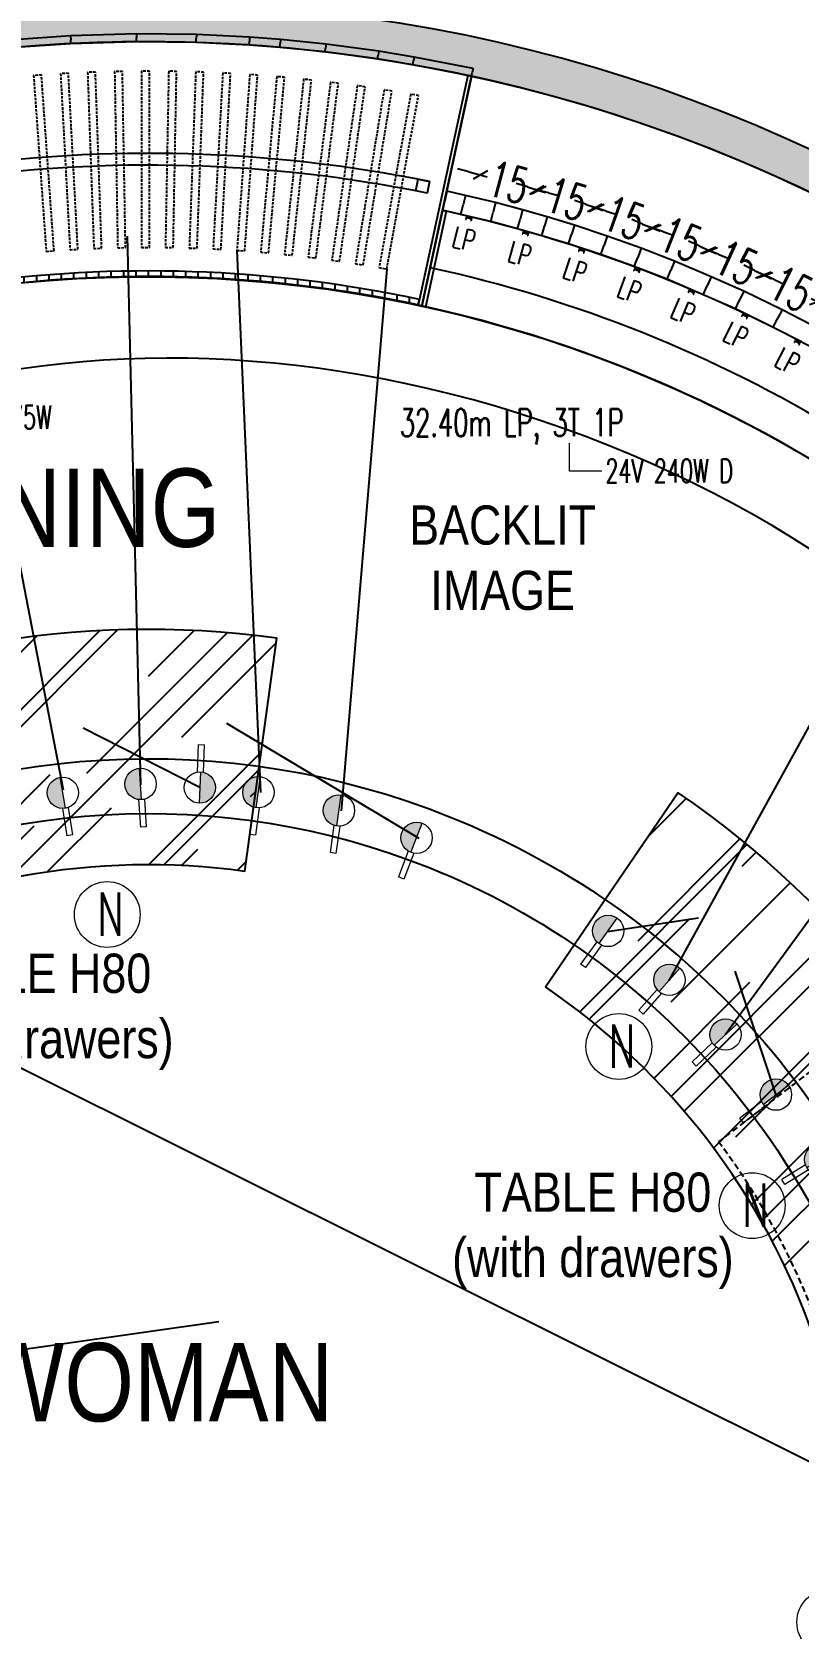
# Model space of a CAD drawing. Header units: millimetres. Extents: x 1734 to 22014, y 983 to 3953.
# Drawn here: x 3898.7 to 4094.3, y 2557.2 to 2964.6 of the extents above; entities that cross this region are included whole.
import ezdxf

# ---------------------------------------------------------------- set-up
doc = ezdxf.new("R2010")
doc.units = ezdxf.units.MM
for name, pattern in [('DASH', [0.35, 0.25, -0.1]), ('HIDDEN1', [0.375, 0.25, -0.125]), ('HIDDEN2', [4.7624999999999975, 3.174999999999998, -1.587499999999999]), ('PUNTO2', [0.125, 0, -0.125])]:
    doc.linetypes.add(name, pattern=pattern)
for name, color, linetype in [('FLOO_areas', 6, 'Continuous'), ('LAY_furn freestanding', 1, 'Continuous'), ('LAY_furn prod', 8, 'Continuous'), ('LAY_furn wall', 1, 'Continuous'), ('LAY_new wall', 6, 'Continuous'), ('LAY_new wall hatch', 8, 'Continuous'), ('LAY_text', 3, 'Continuous'), ('LD_beam', 240, 'Continuous'), ('LD_light integrated', 240, 'Continuous'), ('LD_pointing', 30, 'Continuous'), ('LD_quote', 242, 'Continuous'), ('MATERIALS_blackglass', 10, 'Continuous'), ('MATERIALS_transparent glass', 133, 'Continuous'), ('Materials_xorel', 52, 'Continuous'), ('SURVEY_proiections', 8, 'Continuous'), ('SURVEY_window', 2, 'Continuous')]:
    doc.layers.add(name, color=color, linetype=linetype)
doc.layers.add('LD_light', color=240, linetype='Continuous', lineweight=5)
doc.styles.add('Detail 1-50', font='Arial Narrow.ttf', dxfattribs={"height": 0.125})
doc.styles.add('SIMPLEX', font='SIMPLEX.SHX', dxfattribs={"width": 0.65})
doc.dimstyles.new('Illuminazione 1_100', dxfattribs={"dimtxt": 9, "dimasz": 3, "dimexe": 0.05, "dimexo": 0.05, "dimgap": 1.5, "dimtad": 0, "dimdec": 0, "dimlfac": -1, "dimzin": 0, "dimdsep": 46, "dimtxsty": 'SIMPLEX', "dimblk": 'LINEET2S', "dimcen": 0, "dimdle": 0.1000000014901161, "dimse1": 1, "dimse2": 1, "dimclrd": 7, "dimclrt": 256, "dimadec": 0, "dimazin": 0, "dimtfac": 1, "dimtdec": 0, "dimtix": 1, "dimtmove": 2, "dimatfit": 3, "dimldrblk": 'OBLIQUE', "dimfxl": 1, "dimtolj": 1, "dimarcsym": 0})
pattern_1 = [(45, (2030.919326100524, 1353.377865495483), (21.55261469056598, 57.47363917484257), [380.9999999999999, -50.79999999999998, 127, -25.39999999999999]), (45, (2045.826551261496, 1386.245602898596), (-41.84799352418225, 5.926969039905645), [76.19999999999997, -8.381999999999996, 152.3999999999999, -19.04999999999999]), (45, (2024.633146815777, 1377.624557022371), (81.36112045688657, 105.4282068613519), [203.1999999999999, -35.55999999999999, 101.6, -25.39999999999999])]

# ---------------------------------------------------------------- blocks, each defined once
blk = doc.blocks.new('purefasciostrettoplan')
at = {"layer": 'LD_light'}
blk.add_hatch(color=256, dxfattribs=at).paths.add_polyline_path([(-4.300000000000005, -3.20375193e-08, 1), (4.300000000000005, 0)])
for p, q in [((4.300000000000181, 0), (-4.300000001001535, -3.20375193e-08)), ((4.22373778999281, 0.8062499999999772), (11.80825933678989, 0.8062499999999772)), ((11.80825933678989, 0.8062499999999772), (11.80825933779124, -0.806250000000091)), ((4.223737790994163, -0.806250000000091), (11.80825933779124, -0.806250000000091))]:
    blk.add_line(p, q, dxfattribs=at)
blk.add_circle((0, 0), 4.300000000000005, dxfattribs=at)
blk = doc.blocks.new('profiloosrampiccolo')
at = {"layer": 'LD_light'}
h = blk.add_hatch(dxfattribs=at)
h.set_pattern_fill('ANSI31', color=256, scale=0.5)
h.set_pattern_definition([(44.99999999999999, (-1923.995744020829, 106.1497225456842), (-0.0441941738241592, 0.0441941738241592), [])])
h.paths.add_polyline_path([(0, 0), (0.5925979668190849, 4.55e-14, 0.1989123673789017), (0.6103706473744819, 0.0073616853257853), (0.7276383146740927, 0.1246293526263053, 0.1989123673792254), (0.7349999999998545, 0.1424020331817245), (0.7350000000005821, 0.254478991904125, -1), (0.7350000000005821, 0.3617740026435968), (0.7350000000005821, 0.6703429432443956, -0.5421816543484325), (0.6859385106272016, 0.7456935611296558), (0.7350000000005821, 0.7456935611296559), (0.7349999999998545, 0.9448656341187416, 0.4142135623730951), (0.7098656341186143, 0.9699999999999818), (0.6718405588053729, 0.9699999999999818, 0.2912215094322104), (0.6490709630569343, 0.9555090291459925), (0.5519183992644854, 0.7476688993891683, 0.3493220778893687), (0.5592028567348053, 0.7172278570078614), (0.5865308586226511, 0.6958526965889512, -0.2307235470771246), (0.5961800862252858, 0.6760550492351739), (0.5961800862260134, 0.2877438317141241), (0, 0.2877438317141241), (-0.5961800862260134, 0.2877438317141241), (-0.5961800862252858, 0.6760550492351741, -0.2307235470834281), (-0.5865308586221772, 0.6958526965893219), (-0.5592028567349709, 0.717227857007732, 0.3493220778928458), (-0.5519183992645285, 0.7476688993892601), (-0.6490709630569009, 0.9555090291459206, 0.2912215094327416), (-0.6718405588053431, 0.9699999999999818), (-0.7098656341185843, 0.9699999999999818, 0.4142135623734445), (-0.7349999999998545, 0.9448656341187416), (-0.7350000000005821, 0.7456935611296559), (-0.6859385106272016, 0.7456935611296558, -0.5421816543484335), (-0.7350000000005821, 0.6703429432443955), (-0.7350000000005821, 0.3617740026435968, -1), (-0.7350000000005821, 0.254478991904125), (-0.7349999999998545, 0.1424020331817245, 0.1989123673804138), (-0.7276383146740113, 0.1246293526262241), (-0.6103706473745213, 0.0073616853258246, 0.1989123673794779), (-0.5925979668190849, 4.55e-14)])
for p, q in [((-0.7350000000005821, 0.7456935611296558), (-0.7350000000005821, 0.9448656341187416)), ((-0.6859385106272385, 0.7456935611296558), (-0.7350000000005821, 0.7456935611296558)), ((-0.7350000000005821, 0.3617740026436422), (-0.7350000000005821, 0.67034294324435)), ((-0.7350000000005821, 0.1424020331817246), (-0.7350000000005821, 0.2544789919040795)), ((-0.7276383146745502, 0.1246293526262434), (-0.6103706473732018, 0.0073616853255771)), ((-0.6718405588053429, 0.9700000000000272), (-0.7098656341186143, 0.9700000000000272)), ((-0.5519183992637409, 0.7476688993892822), (-0.6490709630579659, 0.9555090291460147)), ((-0.5961800862260134, 0.6760550492351739), (-0.5961800862260134, 0.2877438317141241)), ((-0.5961800862260134, 0.2877438317141241), (0, 0.2877438317141241)), ((-0.5925979668190849, 0), (0, 0)), ((-0.5592028567334637, 0.7172278570078561), (-0.5865308586216998, 0.6958526965893271)), ((0.5961800862260134, 0.2877438317141241), (0, 0.2877438317141241)), ((0.5925979668190849, 0), (0, 0)), ((0.5519183992637409, 0.7476688993892822), (0.6490709630579659, 0.9555090291460147)), ((0.5592028567334637, 0.7172278570078561), (0.5865308586216998, 0.6958526965893271)), ((0.5961800862260134, 0.6760550492351739), (0.5961800862260134, 0.2877438317141241)), ((0.7276383146745502, 0.1246293526262434), (0.6103706473732018, 0.0073616853255771)), ((0.6718405588053429, 0.9700000000000272), (0.7098656341186143, 0.9700000000000272)), ((0.6859385106272385, 0.7456935611296558), (0.7350000000005821, 0.7456935611296558)), ((0.7350000000005821, 0.7456935611296558), (0.7350000000005821, 0.9448656341187416)), ((0.7350000000005821, 0.3617740026436422), (0.7350000000005821, 0.67034294324435)), ((0.7350000000005821, 0.1424020331817246), (0.7350000000005821, 0.2544789919040795))]:
    blk.add_line(p, q, dxfattribs=at)
for centre, radius, start, end in [((-0.7098656341186143, 0.9448656341187416), 0.0251343658812402, 90, 180), ((-0.7350000000005821, 0.7239904486141313), 0.0536475053697359, 270, 23.86294750605249), ((-0.7350000000005821, 0.3081264972738609), 0.0536475053697359, 270, 90), ((-0.7098656341186143, 0.1424020331817246), 0.0251343658812402, 180, 224.999999999825), ((-0.6718405588053429, 0.9448656341187416), 0.0251343658812402, 25.05321637059048, 90), ((-0.5925979668190849, 0.0251343658812857), 0.0251343658812402, 224.999999999825, 270), ((-0.5710457203440455, 0.6760550492351739), 0.0251343658812402, 128.0314734828404, 180), ((-0.5746879950129369, 0.7370255043620091), 0.0251343658812402, 308.0314734828404, 25.05321637059048), ((0.5746879950129369, 0.7370255043620091), 0.0251343658812402, 154.9467836294095, 231.9685265171596), ((0.5710457203440455, 0.6760550492351739), 0.0251343658812402, 0, 51.96852651715962), ((0.5925979668190849, 0.0251343658812857), 0.0251343658812402, 270, 315.000000000175), ((0.6718405588053429, 0.9448656341187416), 0.0251343658812402, 90, 154.9467836294095), ((0.7350000000005821, 0.7239904486141313), 0.0536475053697359, 156.1370524939475, 270), ((0.7350000000005821, 0.3081264972738609), 0.0536475053697359, 90, 270), ((0.7098656341186143, 0.9448656341187416), 0.0251343658812402, 0, 90), ((0.7098656341186143, 0.1424020331817246), 0.0251343658812402, 315.000000000175, 0)]:
    blk.add_arc(centre, radius, start, end, dxfattribs=at)
blk = doc.blocks.new('protect')
at = {"layer": 'LD_light'}
h = blk.add_hatch(dxfattribs=at)
h.set_pattern_fill('DOTS', color=256, scale=0.5, angle=180)
h.set_pattern_definition([(180, (80.78146630086466, 146.1678624712047), (-0.015625, -0.03125), [0, -0.03125])])
h.paths.add_polyline_path([(-0.2199999999994162, 0.3539813057937522, 0.4142135623730951), (-0.2660186942057265, 0.4000000000000626), (-0.2999999999994268, 0.4000000000000626), (-0.2999999999994165, -0.4000000000001763), (-0.2660186942057265, -0.4000000000001763, 0.4142135623730951), (-0.2199999999994162, -0.3539813057938659)])
h = blk.add_hatch(color=256, dxfattribs=at)
h.dxf.hatch_style = 1
h.paths.add_polyline_path([(-0.2199999999994162, -0.1500000000000341), (-0.2799999999994327, -0.1500000000000341), (-0.2799999999994327, 0.1499999999999204), (-0.2199999999994162, 0.1499999999999204)])
for p, q in [((-0.1199999999996919, 0.4000000000000909), (-0.0999999999996959, 0.4000000000000909)), ((-0.1199999999997061, 0.4000000000000626), (-0.1199999999997061, -0.4000000000001763)), ((-0.0999999999996959, 0.4000000000000626), (-0.0999999999996959, -0.4000000000001763)), ((-0.1199999999996919, -0.4000000000001763), (-0.0999999999996959, -0.4000000000001763))]:
    blk.add_line(p, q, dxfattribs=at)
for points in [[(-5.684e-13, -0.5500000000002104), (-0.2999999999994145, -0.5500000000001819), (-0.2999999999994287, 0.5500000000001819), (5.684e-13, 0.5500000000001819)], [(-0.2199999999994162, -0.1500000000000341), (-0.2799999999994327, -0.1500000000000341), (-0.2799999999994327, 0.1499999999999204), (-0.2199999999994162, 0.1499999999999204)]]:
    blk.add_lwpolyline(points, close=True, dxfattribs=at)
blk.add_lwpolyline([(-0.2999999999994145, -0.4000000000001763), (-0.2660186942057265, -0.4000000000001763, 0.4142135623730951), (-0.2199999999994162, -0.3539813057938659), (-0.2199999999994162, 0.3539813057937522, 0.4142135623730951), (-0.2660186942057265, 0.4000000000000626), (-0.2999999999994287, 0.4000000000000626)], format="xyb", dxfattribs=at)
blk = doc.blocks.new('lp')
at = {"layer": 'LD_beam', "rotation": 89.99999999999999}
blk.add_blockref('protect', (0, -0.2956727774962928), dxfattribs=at)
at = {"layer": 'LD_quote', "rotation": 180}
blk.add_blockref('profiloosrampiccolo', (0, 0), dxfattribs=at)
at = {"layer": 'LD_light', "linetype": 'Continuous', "lineweight": 0, "insert": (-2.9813236e-09, -5.933225535762175), "char_height": 5.393841396174768, "attachment_point": 5, "style": 'SIMPLEX'}
blk.add_mtext_dynamic_manual_height_columns('LP', width=264.7306553617527, gutter_width=1, heights=[0], dxfattribs=at)
blk = doc.blocks.new('*U280')
at = {"layer": 'LD_light', "rotation": 359.0489019691702}
blk.add_blockref('lp', (5.999964984050216, -0.05183778711079179), dxfattribs=at)
blk = doc.blocks.new('*U281')
at = {"layer": 'LD_beam', "color": 0, "linetype": 'ByBlock', "lineweight": -2, "transparency": 16777216}
for p, rotation in [((24020.19190272727, -9961.164812246005), 242.4324188819416), ((24012.97615682779, -9974.313984586563), 240.0551029128592), ((24005.22119248948, -9987.15253007424), 237.6777869437768), ((23996.94035862983, -9999.658349228399), 235.3004709746942), ((23988.14790936569, -10011.80991530299), 232.9231550056117), ((23978.85897947713, -10023.58631134138), 230.5458390365289), ((23969.08955835534, -10034.9672661815), 228.168523067446), ((23958.85646247952, -10045.93318934938), 225.7912070983635)]:
    blk.add_blockref('*U280', p, dxfattribs=dict(at, rotation=rotation))
blk = doc.blocks.new('LINEET2S')
blk.add_line((-1, 0), (0, 0))
at = {"color": 5}
blk.add_line((0.5, 0.5), (-0.5, -0.5), dxfattribs=at)
blk = doc.blocks.new('*D385')
at = {"layer": 'DEFPOINTS', "color": 0, "transparency": 16777216}
for p in [(4027.672303882026, 2924.273606315427), (4010.384768557822, 2917.470587210722), (4024.89387065866, 2913.669122477897)]:
    blk.add_point(p, dxfattribs=at)
at = {"layer": 'LD_beam', "color": 7, "lineweight": -2, "transparency": 16777216}
for p, q in [((4010.261156784915, 2928.835422834995), (4007.359111788641, 2929.595774621738)), ((4013.163201781188, 2928.075071048253), (4014.924596231518, 2927.61357599246)), ((4027.672303882026, 2924.273606315427), (4025.910909431696, 2924.73510137122)), ((4030.5743488783, 2923.513254528684), (4033.476393874574, 2922.752902741941))]:
    blk.add_line(p, q, dxfattribs=at)
at = {"layer": 'LD_beam', "color": 7, "lineweight": -2, "transparency": 16777216, "xscale": 3, "yscale": 3, "zscale": 3}
for p, rotation in [((4013.163201781188, 2928.075071048253), 345.3182049562672), ((4027.672303882026, 2924.273606315427), 165.3182049562672)]:
    blk.add_blockref('LINEET2S', p, dxfattribs=dict(at, rotation=rotation))
at = {"layer": 'LD_beam', "transparency": 16777216, "insert": (4020.417752831607, 2926.17433868184), "char_height": 9, "attachment_point": 5, "rotation": 345.3182049562672, "style": 'SIMPLEX'}
blk.add_mtext('\\A1;15', dxfattribs=at)
blk = doc.blocks.new('_Oblique')
at = {"color": 0, "linetype": 'ByBlock', "lineweight": -2}
blk.add_line((-0.5, -0.5), (0.5, 0.5), dxfattribs=at)
blk = doc.blocks.new('*D386')
at = {"layer": 'DEFPOINTS', "color": 0, "transparency": 16777216}
for p in [(4042.445949115708, 2919.740178064372), (4024.89387065866, 2913.669122477897), (4039.232800135513, 2909.26909073542)]:
    blk.add_point(p, dxfattribs=at)
at = {"layer": 'LD_beam', "color": 7, "lineweight": -2, "transparency": 16777216}
for p, q in [((4025.239011801293, 2925.020284260338), (4022.37100396373, 2925.900358713825)), ((4028.107019638855, 2924.140209806849), (4029.847755256181, 2923.606049151142)), ((4042.445949115708, 2919.740178064372), (4040.705213498381, 2920.27433872008)), ((4045.31395695327, 2918.860103610884), (4048.181964790832, 2917.980029157396))]:
    blk.add_line(p, q, dxfattribs=at)
at = {"layer": 'LD_beam', "color": 7, "lineweight": -2, "transparency": 16777216, "xscale": 3, "yscale": 3, "zscale": 3}
for p, rotation in [((4028.107019638855, 2924.140209806849), 342.9408889871531), ((4042.445949115708, 2919.740178064372), 162.9408889871531)]:
    blk.add_blockref('LINEET2S', p, dxfattribs=dict(at, rotation=rotation))
at = {"layer": 'LD_beam', "transparency": 16777216, "insert": (4035.276484377281, 2921.940193935611), "char_height": 9, "attachment_point": 5, "rotation": 342.9408889871531, "style": 'SIMPLEX'}
blk.add_mtext('\\A1;15', dxfattribs=at)
blk = doc.blocks.new('*D387')
at = {"layer": 'DEFPOINTS', "color": 0, "transparency": 16777216}
for p in [(4057.018463069313, 2914.597969740993), (4039.232800135513, 2909.26909073542), (4053.376874839585, 2904.278065926569)]:
    blk.add_point(p, dxfattribs=at)
at = {"layer": 'LD_beam', "color": 7, "lineweight": -2, "transparency": 16777216}
for p, q in [((4040.045354498255, 2920.587276764172), (4037.216320631268, 2921.585558978501)), ((4042.874388365241, 2919.588994549844), (4044.591468754767, 2918.983087765397)), ((4057.018463069313, 2914.597969740993), (4055.301382679787, 2915.203876525439)), ((4059.8474969363, 2913.599687526664), (4062.676530803285, 2912.601405312336))]:
    blk.add_line(p, q, dxfattribs=at)
at = {"layer": 'LD_beam', "color": 7, "lineweight": -2, "transparency": 16777216, "xscale": 3, "yscale": 3, "zscale": 3}
for p, rotation in [((4042.874388365241, 2919.588994549844), 340.5635730180714), ((4057.018463069313, 2914.597969740993), 160.5635730180715)]:
    blk.add_blockref('LINEET2S', p, dxfattribs=dict(at, rotation=rotation))
at = {"layer": 'LD_beam', "transparency": 16777216, "insert": (4049.946425717277, 2917.093482145418), "char_height": 9, "attachment_point": 5, "rotation": 340.56357301807145, "style": 'SIMPLEX'}
blk.add_mtext('\\A1;15', dxfattribs=at)
blk = doc.blocks.new('*D388')
at = {"layer": 'DEFPOINTS', "color": 0, "transparency": 16777216}
for p in [(4071.364772632509, 2908.855863317942), (4053.376874839585, 2904.278065926569), (4067.301748032736, 2898.704639293728)]:
    blk.add_point(p, dxfattribs=at)
at = {"layer": 'LD_beam', "color": 7, "lineweight": -2, "transparency": 16777216}
for p, q in [((4054.654709267421, 2915.544061544497), (4051.869519095486, 2916.658833138211)), ((4057.439899439357, 2914.429289950783), (4059.130368924768, 2913.752680008179)), ((4071.364772632509, 2908.855863317942), (4069.674303147098, 2909.532473260547)), ((4074.149962804445, 2907.741091724228), (4076.935152976381, 2906.626320130514))]:
    blk.add_line(p, q, dxfattribs=at)
at = {"layer": 'LD_beam', "color": 7, "lineweight": -2, "transparency": 16777216, "xscale": 3, "yscale": 3, "zscale": 3}
for p, rotation in [((4057.439899439357, 2914.429289950783), 338.1862570489906), ((4071.364772632509, 2908.855863317942), 158.1862570489907)]:
    blk.add_blockref('LINEET2S', p, dxfattribs=dict(at, rotation=rotation))
at = {"layer": 'LD_beam', "transparency": 16777216, "insert": (4064.402336035933, 2911.642576634363), "char_height": 9, "attachment_point": 5, "rotation": 338.1862570489906, "style": 'SIMPLEX'}
blk.add_mtext('\\A1;15', dxfattribs=at)
blk = doc.blocks.new('*D389')
at = {"layer": 'DEFPOINTS', "color": 0, "transparency": 16777216}
for p in [(4085.485691921768, 2902.580529094033), (4067.301748032736, 2898.704639293728), (4080.983450296786, 2892.558404589874)]:
    blk.add_point(p, dxfattribs=at)
at = {"layer": 'LD_beam', "color": 7, "lineweight": -2, "transparency": 16777216}
for p, q in [((4069.067437435474, 2909.956105871897), (4066.33088521323, 2911.185447945906)), ((4071.803989657717, 2908.726763797888), (4073.464938369066, 2907.980615371764)), ((4085.485691921768, 2902.580529094033), (4083.82474321042, 2903.326677520156)), ((4088.222244144013, 2901.351187020024), (4090.958796366256, 2900.121844946014))]:
    blk.add_line(p, q, dxfattribs=at)
at = {"layer": 'LD_beam', "color": 7, "lineweight": -2, "transparency": 16777216, "xscale": 3, "yscale": 3, "zscale": 3}
for p, rotation in [((4071.803989657717, 2908.726763797888), 335.8089410799074), ((4085.485691921768, 2902.580529094033), 155.8089410799073)]:
    blk.add_blockref('LINEET2S', p, dxfattribs=dict(at, rotation=rotation))
at = {"layer": 'LD_beam', "transparency": 16777216, "insert": (4078.644840789743, 2905.65364644596), "char_height": 9, "attachment_point": 5, "rotation": 335.8089410799073, "style": 'SIMPLEX'}
blk.add_mtext('\\A1;15', dxfattribs=at)
blk = doc.blocks.new('*D390')
at = {"layer": 'DEFPOINTS', "color": 0, "transparency": 16777216}
for p in [(4099.308286669171, 2895.668229385202), (4080.983450296785, 2892.558404589873), (4094.398430793004, 2885.849941564478)]:
    blk.add_point(p, dxfattribs=at)
at = {"layer": 'LD_beam', "color": 7, "lineweight": -2, "transparency": 16777216}
for p, q in [((4083.210102432674, 2903.718488851252), (4080.526898692395, 2905.060285291906)), ((4085.893306172953, 2902.376692410598), (4087.521875055533, 2901.562289874852)), ((4099.308286669171, 2895.668229385202), (4097.67971778659, 2896.482631920948)), ((4101.99149040945, 2894.326432944548), (4104.674694149729, 2892.984636503895))]:
    blk.add_line(p, q, dxfattribs=at)
at = {"layer": 'LD_beam', "color": 7, "lineweight": -2, "transparency": 16777216, "xscale": 3, "yscale": 3, "zscale": 3}
for p, rotation in [((4085.893306172953, 2902.376692410598), 333.4316251108213), ((4099.308286669171, 2895.668229385202), 153.4316251108213)]:
    blk.add_blockref('LINEET2S', p, dxfattribs=dict(at, rotation=rotation))
at = {"layer": 'LD_beam', "transparency": 16777216, "insert": (4092.600796421062, 2899.0224608979), "char_height": 9, "attachment_point": 5, "rotation": 333.4316251108213, "style": 'SIMPLEX'}
blk.add_mtext('\\A1;15', dxfattribs=at)
blk = doc.blocks.new('24v75w')
at = {"layer": 'LD_light', "color": 7}
for p, q in [((0, -7.154871090875531), (0, 0)), ((8.246694318742811, -7.154871090875531), (0, -7.154871090875531))]:
    blk.add_line(p, q, dxfattribs=at)
at = {"layer": 'LD_light', "color": 7, "linetype": 'Continuous', "lineweight": 0, "insert": (9.169808406062657, -10.074464767893), "char_height": 6, "width": 128.0659965766446, "attachment_point": 7, "style": 'SIMPLEX'}
blk.add_mtext('24V 75W', dxfattribs=at)
blk = doc.blocks.new('n')
at = {"layer": 'LD_light'}
blk.add_circle((0, 0), 8.4, dxfattribs=at)
at = {"layer": 'LD_light', "style": 'SIMPLEX', "width": 0.65}
blk.add_text('N', height=11.00743271275656, dxfattribs=at).set_placement((-2.548315764128347, -5.407151251711184))
blk = doc.blocks.new('24v240wd')
at = {"layer": 'LD_light', "color": 7}
for p, q in [((0, -7.154871090875531), (0, 0)), ((8.246694318742811, -7.154871090875531), (0, -7.154871090875531))]:
    blk.add_line(p, q, dxfattribs=at)
at = {"layer": 'LD_light', "color": 7, "linetype": 'Continuous', "lineweight": 0, "insert": (9.169808406062657, -10.074464767893), "char_height": 6, "width": 128.0659965766446, "attachment_point": 7, "style": 'SIMPLEX'}
blk.add_mtext('24V 240W D', dxfattribs=at)

msp = doc.modelspace()

# ---------------------------------------------------------------- hatches: boundary and pattern name
at = {"layer": 'LAY_new wall hatch'}
h = msp.add_hatch(color=144, dxfattribs=at)
h.dxf.hatch_style = 1
edge = h.paths.add_edge_path()
edge.add_arc((3928.467511322051, 2572.071788411982), 390.0000000000006, 317.5745539302927, 478.5768138355834)
edge.add_line((3741.916268103563, 2914.560669477685), (3737.132902892827, 2923.342435658858))
edge.add_arc((3928.467511322071, 2572.071788411989), 400.0000000000071, -42.42544606971052, 118.5768138355871, ccw=False)
edge.add_line((4223.729830596014, 2302.219675548336), (4216.348272614156, 2308.965978369941))
at = {"layer": 'LD_light integrated'}
h = msp.add_hatch(dxfattribs=at)
h.set_pattern_fill('ANSI31', color=256, angle=45)
h.set_pattern_definition([(90, (5522.329066710074, 16571.0968364814), (-3.175, 9.992007221626409e-16), [])])
edge = h.paths.add_edge_path()
edge.add_line((3772.371647287891, 2862.827299795163), (3771.661676432748, 2864.148608553936))
edge.add_arc((3928.597560673039, 2572.07921315391), 331.562065821193, 77.98835287362402, 118.25020354662371, ccw=False)
edge.add_line((3997.599116278801, 2896.381832347161), (3997.282458891117, 2894.91563723776))
edge.add_arc((3928.597571443737, 2572.078920446796), 330.0623569449085, 77.98916269029375, 118.250181143492)
at = {"layer": 'MATERIALS_transparent glass'}
h = msp.add_hatch(dxfattribs=at)
h.set_pattern_fill('AR-RROOF', color=144, angle=-60.02541393546893, style=0)
h.set_pattern_definition(pattern_1)
edge = h.paths.add_edge_path()
edge.add_arc((3928.467511322058, 2572.071788411984), 239.9999999999997, 82.15690010698412, 118.5768138355519)
edge.add_line((3813.66674626464, 2782.834176760172), (3842.366937529019, 2730.143579673138))
edge.add_arc((3928.467511322058, 2572.071788411984), 180, 82.15690010698398, 118.57681383554359, ccw=False)
edge.add_line((3953.030456979493, 2750.387973040945), (3961.218105531971, 2809.826701250599))
h = msp.add_hatch(dxfattribs=at)
h.set_pattern_fill('AR-RROOF', color=144, angle=-60.02541393546893, style=0)
h.set_pattern_definition(pattern_1)
edge = h.paths.add_edge_path()
edge.add_arc((3928.467511321676, 2572.071788412133), 239.9999999999993, 19.29387616197431, 55.71378989054199, ccw=False)
edge.add_line((4154.988216588783, 2651.371032325892), (4098.358040271996, 2631.546221347478))
edge.add_arc((3928.467511321676, 2572.071788412132), 179.9999999999997, 19.29387616198285, 55.7137898905423)
edge.add_line((4029.866408781829, 2720.793890313177), (4063.666041268549, 2770.367924280192))

# ---------------------------------------------------------------- linework, layer by layer
at = {"color": 3}
msp.add_line((3717.434596785303, 2789.159158899436), (4244.975688866972, 2525.94832850216), dxfattribs=at)
at = {"color": 144, "linetype": 'HIDDEN2', "ltscale": 0.2}
for points in [[(3910.413807743771, 2909.088574028221), (3908.006647266669, 2954.024145443722), (3906.009510759315, 2953.917160533631), (3908.416671236417, 2908.981589118127)], [(3916.501445123773, 2909.359593201499), (3914.905969630669, 2954.331300506773), (3912.907227083768, 2954.260390484857), (3914.502702576869, 2909.288683179582)], [(3922.592983372313, 2909.520658496566), (3921.809712979011, 2954.513841174514), (3919.810015971099, 2954.479029157036), (3920.593286364397, 2909.485846479084)], [(3928.68643668306, 2909.571717407056), (3928.715626731198, 2954.571707939735), (3926.715627151967, 2954.573005275209), (3926.686437103828, 2909.573014742527)], [(3934.779818625408, 2909.512753288065), (3935.621459599188, 2954.504881938214), (3933.621809436954, 2954.542288203717), (3932.780168463174, 2909.550159553566)], [(3940.871142791984, 2909.343785361554), (3942.524960321316, 2954.313384954837), (3940.526311450503, 2954.38688795614), (3938.872493921175, 2909.417288362857)], [(3946.958423446285, 2909.064868710091), (3949.423878396188, 2953.997279416511), (3947.426882364787, 2954.10685519206), (3944.961427414888, 2909.17444448564)], [(3904.332055766972, 2908.70768932741), (3901.113995026291, 2953.592476116142), (3899.119115613459, 2953.449451194332), (3902.337176354136, 2908.564664405603)], [(3953.039676169923, 2908.676094258895), (3956.315964816309, 2953.556668371824), (3954.321272633508, 2953.702281200551), (3951.044983987129, 2908.821707087624)], [(3959.112918509607, 2908.177588746194), (3963.198972801278, 2952.991695457432), (3961.207234725225, 2953.173297870391), (3957.121180433547, 2908.359191159158)], [(3965.176170623363, 2907.569514681913), (3970.0706585302, 2952.302544851244), (3968.08252385601, 2952.520077647101), (3963.18803594917, 2907.787047477774)], [(3971.227455925989, 2906.852070294684), (3976.928781873183, 2951.489441212388), (3974.944898721285, 2951.742833476703), (3969.243572774096, 2907.105462559005)], [(3977.26480173341, 2906.025489467241), (3983.771107121589, 2950.552649607946), (3981.792122226452, 2950.841818736309), (3975.28581683827, 2906.314658595604)], [(3983.286239905716, 2905.090041660154), (3990.59540371687, 2949.492475426582), (3988.621962216141, 2949.817327151522), (3981.312798404982, 2905.414893385095)], [(3989.289807488803, 2904.046031824026), (3997.399446977706, 2948.309264278967), (3995.432192201926, 2948.669692700699), (3987.322552713027, 2904.406460245753)]]:
    msp.add_lwpolyline(points, close=True, dxfattribs=at)
at = {"layer": 'FLOO_areas', "color": 144}
msp.add_arc((3928.467511322062, 2572.071788411992), 330, 17.20478041419135, 118.5768138354803, dxfattribs=at)
at = {"layer": 'LAY_furn freestanding', "color": 144}
for points in [[(3813.666746264644, 2782.83417676017), (3842.366937529016, 2730.143579673136, -0.1602631692858276), (3953.03045697949, 2750.387973040943), (3961.218105531967, 2809.826701250596, 0.1602631692858824), (3813.666746264644, 2782.834176760169, 3.421331371614796)], [(4029.866408781829, 2720.793890313172), (4063.666041268552, 2770.367924280185, -0.1602631692858785), (4154.988216588779, 2651.371032325886)], [(4154.988216588779, 2651.371032325887), (4098.358040271993, 2631.546221347474, 0.1602631692858382), (4029.866408781829, 2720.793890313173)]]:
    msp.add_lwpolyline(points, format="xyb", dxfattribs=at)
at = {"layer": 'LAY_furn freestanding', "color": 144, "linetype": 'HIDDEN2', "ltscale": 0.5}
msp.add_lwpolyline([(4118.486875616516, 2715.377898515582), (4074.059317912936, 2681.282712103362, -0.0740964685570321), (4099.574513642976, 2634.091089896567), (4152.431785475004, 2652.595101203972, 0.07539657810416786)], format="xyb", close=True, dxfattribs=at)
at = {"layer": 'LAY_furn freestanding', "color": 144, "extrusion": (0, 0, -1)}
msp.add_ellipse((3977.976263203313, 2697.676824255187), major_axis=(219.8015598339427, -83.14008837237161), ratio=0.7446687319969264, dxfattribs=at)
at = {"layer": 'LAY_furn prod', "color": 144}
msp.add_lwpolyline([(3997.300790455887, 2926.970689063541), (4000.241066551225, 2926.375057899814), (3999.645435387491, 2923.43478180448), (3996.70515929216, 2924.030412968208)], close=True, dxfattribs=at)
for radius, start, end in [(361.5, 78.54502416927218, 117.8192641974975), (358.4999999999999, 78.54818727582827, 117.8161010907722)]:
    msp.add_arc((3928.467511322058, 2572.071788411985), radius, start, end, dxfattribs=at)
at = {"layer": 'LAY_furn wall', "color": 144}
msp.add_lwpolyline([(3998.275204756086, 2894.603780526595), (4010.967512652765, 2953.245960911159)], dxfattribs=at)
msp.add_lwpolyline([(3770.616495633847, 2861.870092141578, -0.8465793634240266), (4172.058924723064, 2349.44379529949), (4216.348272614156, 2308.965978369941), (4318.308516450441, 2560.936676356409), (4258.332977199923, 2562.649770518802, -0.1798803777013964)], format="xyb", dxfattribs=at)
for centre, radius, start, end in [((3928.467511322148, 2572.071788412054), 389.9999999998853, 17.55202968856261, 118.5768242659766), ((3928.307049902891, 2571.670740100419), 340.4321636823375, 58.61145471746593, 77.7753578909475)]:
    msp.add_arc(centre, radius, start, end, dxfattribs=at)
at = {"layer": 'LAY_new wall', "color": 6}
for p, q in [((4003.564987988415, 2919.044128570174), (4004.116349967066, 2921.4825706893353)), ((4004.667711945717, 2923.921012808496), (4004.116349967066, 2921.4825706893353)), ((4009.3912382854805, 2922.8529649723646), (4004.667711945717, 2923.921012808496)), ((4009.3912382854805, 2922.8529649723646), (4008.8226334170395, 2920.4184216842473)), ((4017.1025571887412, 2920.9943332411635), (4009.3912382854805, 2922.8529649723646)), ((4008.254028548599, 2917.98387839613), (4003.564987988415, 2919.044128570174)), ((4008.254028548599, 2917.98387839613), (4008.8226334170395, 2920.4184216842473)), ((4015.865687018249, 2916.149267464299), (4008.254028548599, 2917.98387839613)), ((4015.865687018249, 2916.149267464299), (4016.484122103495, 2918.5718003527313)), ((4017.1025571887412, 2920.9943332411635), (4016.484122103495, 2918.5718003527313)), ((4024.001879764387, 2919.1339953037095), (4017.1025571887412, 2920.9943332411635)), ((4024.001879764387, 2919.1339953037095), (4023.3369412457346, 2916.724001632054)), ((4030.2773312994295, 2917.363080497952), (4024.001879764387, 2919.1339953037095)), ((4030.2773312994295, 2917.363080497952), (4029.574397341712, 2914.9638090325334)), ((4037.2399281024814, 2915.247689968978), (4030.2773312994295, 2917.363080497952)), ((4022.672002727082, 2914.314007960398), (4015.865687018249, 2916.149267464299)), ((4022.672002727082, 2914.314007960398), (4023.3369412457346, 2916.724001632054)), ((4028.871463383995, 2912.564537567115), (4022.672002727082, 2914.314007960398)), ((4028.871463383995, 2912.564537567115), (4029.574397341712, 2914.9638090325334)), ((4037.2399281024814, 2915.247689968978), (4036.484092588029, 2912.8644911636966)), ((4045.6205258856135, 2912.4771942470757), (4037.2399281024814, 2915.247689968978)), ((4035.728257073577, 2910.481292358415), (4028.871463383995, 2912.564537567115)), ((4035.728257073577, 2910.481292358415), (4036.484092588029, 2912.8644911636966)), ((4043.991811691714, 2907.749489292608), (4035.728257073577, 2910.481292358415)), ((4043.991811691714, 2907.749489292608), (4044.806168788664, 2910.113341769842)), ((4045.6205258856135, 2912.4771942470757), (4044.806168788664, 2910.113341769842)), ((4054.2745282406154, 2909.3743513591644), (4045.6205258856135, 2912.4771942470757)), ((4054.2745282406154, 2909.3743513591644), (4053.398588965126, 2907.0325788186888)), ((4062.7766370603367, 2906.0609562187246), (4054.2745282406154, 2909.3743513591644)), ((4052.522649689636, 2904.690806278213), (4043.991811691714, 2907.749489292608)), ((4052.522649689636, 2904.690806278213), (4053.398588965126, 2907.0325788186888)), ((4062.7766370603367, 2906.0609562187246), (4061.8326258866373, 2903.745712284447)), ((4072.131741617617, 2902.0757752584345), (4062.7766370603367, 2906.0609562187246)), ((4060.888614712938, 2901.430468350169), (4052.522649689636, 2904.690806278213)), ((4060.888614712938, 2901.430468350169), (4061.8326258866373, 2903.745712284447)), ((4070.145744056284, 2897.487023850948), (4060.888614712938, 2901.430468350169)), ((4072.131741617617, 2902.0757752584345), (4071.1387428369508, 2899.7813995546912)), ((4080.4595371449186, 2898.414561317138), (4072.131741617617, 2902.0757752584345)), ((4070.145744056284, 2897.487023850948), (4071.1387428369508, 2899.7813995546912)), ((4078.35716285657, 2893.876973521197), (4070.145744056284, 2897.487023850948)), ((4080.4595371449186, 2898.414561317138), (4079.4083500007446, 2896.145767419168)), ((4090.2503996369123, 2893.642039841617), (4080.4595371449186, 2898.414561317138)), ((4078.35716285657, 2893.876973521197), (4079.4083500007446, 2896.145767419168)), ((4088.009139275076, 2889.172151573569), (4078.35716285657, 2893.876973521197)), ((4090.2503996369123, 2893.642039841617), (4089.1297694559944, 2891.407095707593)), ((4097.553979239325, 2889.8767690127943), (4090.2503996369123, 2893.642039841617)), ((4088.009139275076, 2889.172151573569), (4089.1297694559944, 2891.407095707593)), ((4095.203864019604, 2885.462999530777), (4088.009139275076, 2889.172151573569))]:
    msp.add_line(p, q, dxfattribs=at)
at = {"layer": 'LAY_new wall', "color": 144}
msp.add_lwpolyline([(4216.348272614156, 2308.965978369941, 0.8465794171280088), (3741.916268103563, 2914.560669477685), (3737.132902892827, 2923.342435658858, -0.8465794171280598), (4223.729830596014, 2302.219675548336)], format="xyb", close=True, dxfattribs=at)
at = {"layer": 'LD_beam'}
for points in [[(3829.999350737471, 2754.154407045486, -0.2226484476338416), (4005.362516440266, 2764.259696612015, -0.5240085129591884), (4081.265197798013, 2432.42453257631, -0.5240085129591884)], [(3836.658556598835, 2741.839579507271, -0.2226484476338412), (4000.161974507024, 2751.261451976658, -0.5240085129591886), (4070.931087403755, 2441.869433971205, -0.5240085129591886)]]:
    msp.add_lwpolyline(points, format="xyb", dxfattribs=at)
msp.add_arc((3926.033222991511, 2565.935621125352), 361.5155510976702, 58.85617974201146, 77.4578328174105, dxfattribs=at)
at = {"layer": 'LD_light integrated'}
msp.add_lwpolyline([(3772.371647287891, 2862.827299795163), (3771.661676432752, 2864.148608553936, -0.1775052806164561), (3997.599116278801, 2896.381832347161), (3997.282458891121, 2894.915637237759, 0.1775015349612759), (3772.371647287906, 2862.827299795134)], format="xyb", dxfattribs=at)
at = {"layer": 'LD_pointing'}
for p, q in [((3922.982725439029, 2912.400992587103), (3926.460261215427, 2772.375655372248)), ((3879.989595547959, 2908.87905488915), (3906.68500483199, 2771.13774027052)), ((3951.043818670852, 2908.82226145), (3957.092994720522, 2770.417053016476)), ((3989.288642172523, 2904.046586186402), (3977.675516448027, 2765.798918566611)), ((4128.315258328828, 2844.042308475147), (4061.31359036432, 2722.415957809697)), ((4156.790939310875, 2819.626766592663), (4075.827110594502, 2708.645205503857)), ((3941.571650344085, 2771.697946663586), (3911.774196751088, 2786.827830152228)), ((3948.413403161456, 2788.167612196882), (3997.500524920695, 2758.79828085033)), ((4068.894168723156, 2738.337027209934), (4045.675477620734, 2734.870523540666)), ((4078.160287048504, 2724.846849992691), (4088.871576611924, 2692.633547138004)), ((3821.816984123092, 2617.809393838354), (3946.456653779489, 2635.404237307546))]:
    msp.add_line(p, q, dxfattribs=at)
at = {"layer": 'MATERIALS_blackglass', "color": 1}
for p, q in [((3998.275204756097, 2894.60378052666), (4003.564987974729, 2919.044128509638)), ((3999.2525744291734, 2894.3922420617155), (4004.542357647805, 2918.8325900446935)), ((4003.564987974729, 2919.044128509638), (4004.053672811267, 2918.9383592771655)), ((4004.542357647805, 2918.8325900446935), (4004.053672811267, 2918.9383592771655)), ((3998.275204756097, 2894.60378052666), (3998.763889592635, 2894.4980112941876)), ((3999.2525744291734, 2894.3922420617155), (3998.763889592635, 2894.4980112941876))]:
    msp.add_line(p, q, dxfattribs=at)
at = {"layer": 'Materials_xorel', "color": 1}
for p, q in [((3908.542717006469, 2963.5654821086505), (3894.1497077051154, 2962.5672252664153)), ((3925.364818959837, 2964.059929223359), (3908.542717006469, 2963.5654821086505)), ((3908.542717006469, 2963.5654821086505), (3908.5920220212884, 2962.5664994441504)), ((3908.641327036108, 2961.56751677965), (3908.5920220212884, 2962.5664994441504)), ((3925.382564646581, 2962.059587072417), (3908.641327036108, 2961.56751677965)), ((3940.691543122641, 2963.881486503313), (3925.364818959837, 2964.059929223359)), ((3925.364818959837, 2964.059929223359), (3925.373691803209, 2963.059758147888)), ((3925.382564646581, 2962.059587072417), (3925.373691803209, 2963.059758147888)), ((3940.631324808492, 2961.882052055037), (3925.382564646581, 2962.059587072417)), ((3940.631324808492, 2961.882052055037), (3940.6614339655666, 2962.8817692791754)), ((3940.691543122641, 2963.881486503313), (3940.6614339655666, 2962.8817692791754)), ((3954.2962102264946, 2963.220118406583), (3940.691543122641, 2963.881486503313)), ((3954.17164428897, 2961.223812110203), (3954.2339272577324, 2962.221965258393)), ((3954.2962102264946, 2963.220118406583), (3954.2339272577324, 2962.221965258393)), ((3962.206637026499, 2962.6172904393816), (3954.2962102264946, 2963.220118406583)), ((3962.206637026499, 2962.6172904393816), (3962.1182032042707, 2961.6211301629082)), ((3973.7961489174577, 2961.442455642946), (3962.206637026499, 2962.6172904393816)), ((3908.641327036108, 2961.56751677965), (3894.333960826574, 2960.575199890666)), ((3954.17164428897, 2961.223812110203), (3940.631324808492, 2961.882052055037)), ((3962.029769382043, 2960.624969886435), (3954.17164428897, 2961.223812110203)), ((3962.029769382043, 2960.624969886435), (3962.1182032042707, 2961.6211301629082)), ((3973.562416713448, 2959.455899479723), (3962.029769382043, 2960.624969886435)), ((3973.562416713448, 2959.455899479723), (3973.679282815453, 2960.449177561334)), ((3986.955115382887, 2957.661207575974), (3973.562416713448, 2959.455899479723)), ((3973.7961489174577, 2961.442455642946), (3973.679282815453, 2960.449177561334)), ((3987.249479527903, 2959.6396387409186), (3973.7961489174577, 2961.442455642946)), ((3986.955115382887, 2957.661207575974), (3987.1022974553953, 2958.6504231584463)), ((3987.249479527903, 2959.6396387409186), (3987.1022974553953, 2958.6504231584463)), ((3996.2829773408034, 2958.1614700098417), (3987.249479527903, 2959.6396387409186)), ((3996.2829773408034, 2958.1614700098417), (3996.1060440467054, 2957.1771226773403)), ((4011.352103809845, 2955.2086350160157), (3996.2829773408034, 2958.1614700098417)), ((3995.929110752608, 2956.192775344839), (3986.955115382887, 2957.661207575974)), ((3995.929110752608, 2956.192775344839), (3996.1060440467054, 2957.1771226773403)), ((4010.967512653187, 2953.245960911071), (3995.929110752608, 2956.192775344839)), ((4010.967512653187, 2953.245960911071), (4011.159808231516, 2954.2272979635436)), ((4011.352103809845, 2955.2086350160157), (4011.159808231516, 2954.2272979635436)), ((4009.9879265660256, 2953.4472588957337), (3997.2978350839785, 2894.8153189913787)), ((4010.965296239105, 2953.235720430805), (3998.275204757058, 2894.60378052645)), ((4009.9879265660256, 2953.4472588957337), (4010.476611402565, 2953.3414896632694)), ((4010.965296239105, 2953.235720430805), (4010.476611402565, 2953.3414896632694)), ((3997.2978350839785, 2894.8153189913787), (3997.786519920518, 2894.7095497589144)), ((3998.275204757058, 2894.60378052645), (3997.786519920518, 2894.7095497589144))]:
    msp.add_line(p, q, dxfattribs=at)
at = {"layer": 'SURVEY_proiections', "color": 144, "linetype": 'DASH'}
msp.add_lwpolyline([(4512.56136997525, 1032.667156971493, 0.01641728512103077), (4609.502662207586, 2943.229507537124, 0.0646110650992368), (2608.916155865241, 3746.913604447674, 0.0071075090955457), (2376.457822321296, 3803.348738563946)], format="xyb", dxfattribs=at)
at = {"layer": 'SURVEY_window', "color": 144}
msp.add_lwpolyline([(2330.052457056172, 3616.56283426337, -0.06793179091565742), (4407.604071670692, 2833.942840076243, -0.01470641588341894), (4320.09843912322, 1134.203648562926), (4317.592297058498, 1134.300558881415, 0.01469753776655548), (4405.071013918325, 2832.471571886984, 0.06814370098383657), (2329.518819259338, 3614.120348648604, 1.157019953537566)], format="xyb", dxfattribs=at)
at = {"layer": 'SURVEY_window', "color": 144, "linetype": 'HIDDEN1', "ltscale": 0.3}
for radius, start in [(8174.476119507714, 61.56708729832259), (8164.476119507715, 61.60994715289323)]:
    msp.add_arc((512.9623462601267, -4355.960103191676), radius, start, 77.16036684802049, dxfattribs=at)

# ---------------------------------------------------------------- block references
at = {"layer": 'LD_beam', "rotation": 105.0254139354689}
msp.add_blockref('*U281', (611.1111897213109, -22862.54646167506), dxfattribs=at)
at = {"layer": 'LD_light'}
for p, xscale, yscale, zscale, rotation in [((3941.571650344085, 2771.697946663586), 0.9302325581395434, 0.9302325581395434, 0.9302325581395434, 87.83670288954868), ((3906.579731365109, 2770.371706651455), 0.9302325581395433, 0.9302325581395433, 0.9302325581395433, 279.295858792136), ((3926.445598039034, 2772.610929518829), 0.9302325581395434, 0.9302325581395434, 0.9302325581395434, 273.5662808408424), ((3956.516947881024, 2770.497767060224), 0.9302325581395438, 0.9302325581395438, 0.9302325581395438, 262.1071249382551), ((3977.099469608525, 2765.879632610359), 0.9302325581395438, 0.9302325581395438, 0.9302325581395438, 262.1071249382551), ((3996.92447808024, 2758.878994890802), 0.9302325581395438, 0.9302325581395438, 0.9302325581395438, 248.9643971280103), ((4045.832150738624, 2735.088799444274), 0.9302325581395433, 0.9302325581395433, 0.9302325581395433, 234.330137447776), ((4061.491272009895, 2722.617502020214), 0.9302325581395435, 0.9302325581395435, 0.9302325581395435, 228.600559236249), ((4075.827110594502, 2708.645205503857), 0.9302325581395432, 0.9302325581395432, 0.9302325581395432, 222.8709810287459), ((4088.696427530755, 2693.311516467636), 0.9302325581395433, 0.9302325581395433, 0.9302325581395433, 217.1414028212432), ((4099.970636846348, 2676.769644077453), 0.9302325581395435, 0.9302325581395435, 0.9302325581395435, 211.4118246137403)]:
    msp.add_blockref('purefasciostrettoplan', p, dxfattribs=dict(at, xscale=xscale, yscale=yscale, zscale=zscale, rotation=rotation))
at = {"layer": 'LD_light integrated', "extrusion": (7.092428565952919e-09, 7.292485412528892e-09, 1), "rotation": 0.02541393537362336}
msp.add_blockref('24v75w', (3871.543321777557, 2873.308916917387, 3.097163703147864e-05), dxfattribs=at)
at = {"layer": 'LD_light integrated', "rotation": 0.02541393537362653}
msp.add_blockref('24v240wd', (4035.965710950193, 2859.59089955572), dxfattribs=at)
at = {"layer": 'LD_quote', "linetype": 'PUNTO2', "rotation": 0.02541393537362653}
for p in [(3917.935169285396, 2739.289792571866), (4048.569968459426, 2705.607542148781), (4082.629769372772, 2664.98969522312), (4102.42884908435, 2558.672050251521)]:
    msp.add_blockref('n', p, dxfattribs=at)

# ---------------------------------------------------------------- texts
at = {"layer": 'LAY_text', "color": 144, "attachment_point": 2, "style": 'Detail 1-50'}
for s, insert, char_height, width in [('{\\C4;EVENING}', (3895.290033976638, 2853.124190996912), 20, 191.4278836491846), ('BACKLIT IMAGE', (4018.899737236377, 2843.711266011296), 10, 80.26512028149634), ('TABLE H80\\P(with drawers)', (3898.92649073857, 2729.292327753687), 10, 80.26512028149634), ('TABLE H80\\P(with drawers)', (4041.946223537147, 2673.419348904376), 10, 80.26512028149634), ('{\\C4;WOMAN}', (3930.492067503143, 2629.924717829332), 20, 191.4278836491846)]:
    msp.add_mtext(s, dxfattribs=dict(at, insert=insert, char_height=char_height, width=width))
at = {"layer": 'LD_light integrated', "linetype": 'Continuous', "lineweight": 0, "insert": (3992.630275235984, 2868.34413531898), "char_height": 7, "width": 128.0659965766446, "attachment_point": 1, "rotation": 0.02541393537363925, "style": 'SIMPLEX'}
msp.add_mtext('32.40m LP, 3T 1P', dxfattribs=at)

# ---------------------------------------------------------------- dimensions: what is measured, and where the dimension line sits
at = {"layer": 'LD_beam'}
for p1, p2, distance, picture, middle in [((4010.384768557822, 2917.470587210722), (4024.89387065866, 2913.669122477897), 10.962425308167015, '*D385', (4020.417752831607, 2926.17433868184)), ((4024.89387065866, 2913.669122477897), (4039.232800135513, 2909.26909073542), 10.952990286650685, '*D386', (4035.276484377281, 2921.940193935611)), ((4039.232800135513, 2909.26909073542), (4053.376874839585, 2904.278065926569), 10.94356338556386, '*D387', (4049.946425717277, 2917.093482145418)), ((4053.376874839585, 2904.278065926569), (4067.301748032736, 2898.704639293728), 10.93414459791577, '*D388', (4064.402336035933, 2911.642576634363)), ((4067.301748032736, 2898.704639293728), (4080.983450296786, 2892.558404589874), 10.986954046804078, '*D389', (4078.644840789743, 2905.65364644596)), ((4080.983450296786, 2892.558404589874), (4094.398430793004, 2885.849941564478), 10.977497914156444, '*D390', (4092.600796421062, 2899.0224608979))]:
    dim = msp.add_aligned_dim(p1=p1, p2=p2, distance=distance, dimstyle='Illuminazione 1_100', dxfattribs=at)
    dim.commit()
    dim.dimension.update_dxf_attribs({"geometry": picture, "text_midpoint": middle})

doc.saveas('drawing.dxf')
